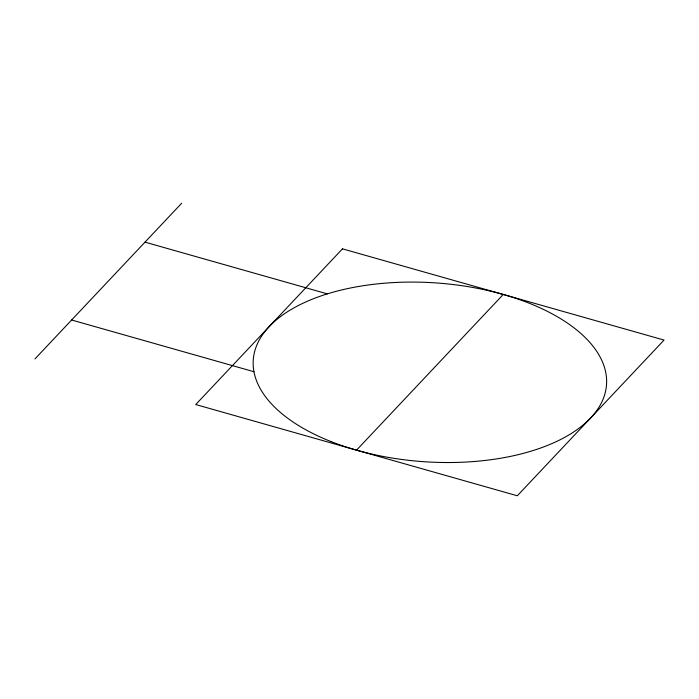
<?xml version="1.0" encoding="UTF-8"?>
<svg xmlns="http://www.w3.org/2000/svg" width="699" height="699" viewBox="0 0 699 699"><rect width="100%" height="100%" fill="white"/><g stroke="black" fill="none" stroke-linecap="round" stroke-linejoin="round"><path stroke-width="1.05" d="M34.95 358.928L181.679 203.226M356.525 450.156L503.263 294.462M144.999 242.151L327.333 293.877M71.63 320.002L253.964 371.728M342.475 248.844L195.737 404.538L517.321 495.774L664.05 340.072L342.475 248.844M330.88 441.515A177.057 89.594 4 0 0 606.182 387.84A177.057 89.594 4 0 0 352.619 287.569A177.057 89.594 4 0 0 330.88 441.515"/></g></svg>
